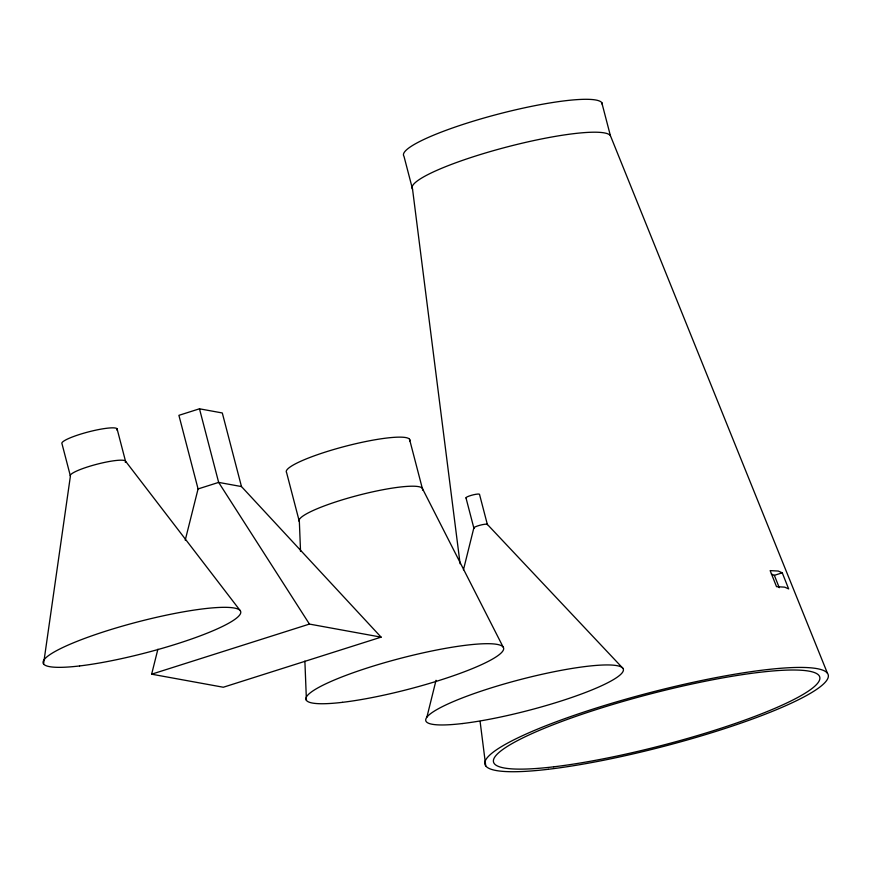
<?xml version="1.0" encoding="UTF-8"?>
<svg xmlns="http://www.w3.org/2000/svg" width="871" height="871" viewBox="0 0 871 871"><rect width="100%" height="100%" fill="white"/><g stroke="black" fill="none" stroke-linecap="round" stroke-linejoin="round"><path stroke-width="1.31" d="M43.55 663.996L70.409 476.056L61.983 443.709A28.591 4.475 -14.6 0 1 90.279 431.439A28.591 4.475 -14.6 0 1 116.866 430.034M426.899 717.127L436.033 680.295M463.448 569.808L473.889 527.728M185.229 540.172L198.076 488.936L178.903 415.336L199.481 408.804L222.301 412.963L241.474 486.562L381.106 637.147L223.303 687.241L151.641 674.187L157.891 649.222M198.076 488.936L218.654 482.403L241.474 486.562M151.641 674.187L309.434 624.082L381.106 637.147M771.368 574.011L774.352 575.328L782.267 572.824L788.647 588.905L784.673 587.141L776.54 586.695L770.149 570.614L778.293 571.049L782.267 572.824M622.896 668.297L487.335 524.375L479.486 494.26A7.001 1.1 -14.6 0 0 471.167 495.392A7.001 1.1 -14.6 0 0 466.41 498.103M240.254 610.68L125.489 461.118L117.062 428.782M309.434 624.082L218.654 482.403L199.481 408.804M503.144 647.066L422.304 488.304L409.522 439.234M601.807 102.691L610.375 135.582L827.45 673.261M774.352 575.328L779.262 587.707M460.095 563.766L412.549 189.203L403.981 156.301A102.68 16.059 -14.6 0 1 499.105 113.883A102.68 16.059 -14.6 0 1 602.307 104.727M465.996 497.918L473.846 528.033M300.539 551.419L299.363 521.631L286.581 472.561A63.812 9.984 -14.6 0 1 347.05 445.843A63.812 9.984 -14.6 0 1 409.697 440.987M480.095 721.417L485.746 765.87M304.883 661.1L306.429 700.371M412.549 189.203A102.68 16.059 -14.6 0 1 501.184 148.506A102.68 16.059 -14.6 0 1 610.375 135.582M299.363 521.631A63.812 9.984 -14.6 0 1 359.832 494.913A63.812 9.984 -14.6 0 1 422.479 490.068M474.26 528.218A7.001 1.1 -14.6 0 1 479.888 525.257A7.001 1.1 -14.6 0 1 487.281 524.68M70.409 476.056A28.591 4.475 -14.6 0 1 98.706 463.775A28.591 4.475 -14.6 0 1 125.293 462.381M548.338 769.278A177.357 27.741 -14.6 0 0 826.22 681.057A177.357 27.741 -14.6 0 0 595.231 708.384A177.357 27.741 -14.6 0 0 548.338 769.278M553.684 766.818A168.604 26.38 -14.6 0 0 817.858 682.951A168.604 26.38 -14.6 0 0 598.257 708.94A168.604 26.38 -14.6 0 0 553.684 766.818M342.466 702.331A102.103 15.972 -14.6 0 0 502.436 651.541A102.103 15.972 -14.6 0 0 369.456 667.273A102.103 15.972 -14.6 0 0 342.466 702.331M462.229 723.561A102.103 15.972 -14.6 0 0 622.188 672.782A102.103 15.972 -14.6 0 0 489.219 688.515A102.103 15.972 -14.6 0 0 462.229 723.561M79.588 665.945A102.103 15.972 -14.6 0 0 239.547 615.166A102.103 15.972 -14.6 0 0 106.578 630.898A102.103 15.972 -14.6 0 0 79.588 665.945"/></g></svg>
